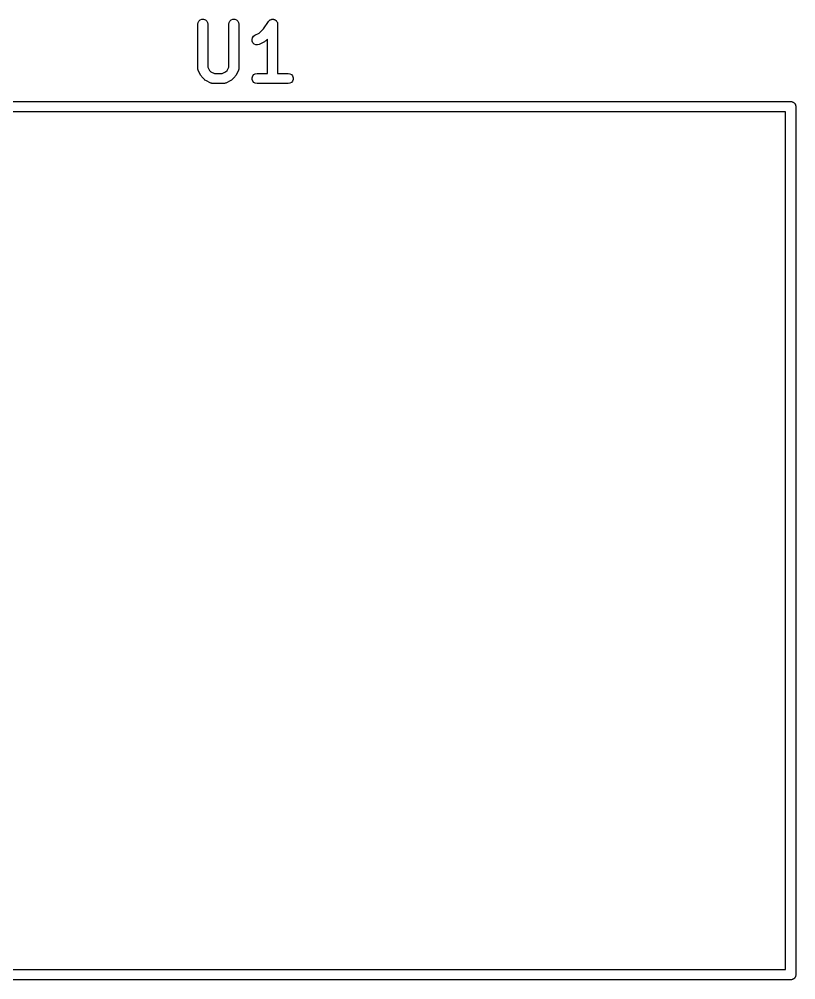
# Model space of a CAD drawing. Extents: x 553.3 to 630.8, y 408.7 to 458.1.
# Drawn here: x 564.77 to 576.22, y 441.85 to 456.01 of the extents above; entities that cross this region are included whole.
import ezdxf

# ---------------------------------------------------------------- set-up
doc = ezdxf.new("R2010")
doc.units = 0
doc.header["$MEASUREMENT"] = 0
doc.layers.add('BLACK', color=7, linetype='CONTINUOUS')

msp = doc.modelspace()

# ---------------------------------------------------------------- linework, layer by layer
at = {"layer": 'BLACK', "linetype": 'CONTINUOUS'}
for p, q in [((567.405, 455.938), (567.41, 455.964)), ((567.41, 455.964), (567.423, 455.986)), ((567.423, 455.986), (567.443, 456.003)), ((567.443, 456.003), (567.467, 456.012)), ((567.467, 456.012), (567.493, 456.012)), ((567.493, 456.012), (567.518, 456.003)), ((567.518, 456.003), (567.538, 455.986)), ((567.538, 455.986), (567.551, 455.964)), ((567.551, 455.964), (567.555, 455.938)), ((567.863, 455.938), (567.867, 455.964)), ((567.867, 455.964), (567.88, 455.986)), ((567.88, 455.986), (567.9, 456.003)), ((567.9, 456.003), (567.925, 456.012)), ((567.925, 456.012), (567.951, 456.012)), ((567.951, 456.012), (567.975, 456.003)), ((567.975, 456.003), (567.995, 455.986)), ((567.995, 455.986), (568.008, 455.964)), ((568.008, 455.964), (568.013, 455.938)), ((568.375, 455.872), (568.447, 455.98)), ((568.447, 455.98), (568.45, 455.983)), ((568.45, 455.983), (568.452, 455.986)), ((568.452, 455.986), (568.458, 455.992)), ((568.458, 455.992), (568.465, 455.999)), ((568.465, 455.999), (568.468, 456)), ((568.468, 456), (568.472, 456.003)), ((568.472, 456.003), (568.48, 456.006)), ((568.48, 456.006), (568.488, 456.01)), ((568.488, 456.01), (568.492, 456.011)), ((568.492, 456.011), (568.496, 456.012)), ((568.496, 456.012), (568.505, 456.012)), ((568.505, 456.012), (568.514, 456.013)), ((568.514, 456.013), (568.518, 456.012)), ((568.518, 456.012), (568.522, 456.012)), ((568.522, 456.012), (568.53, 456.009)), ((568.53, 456.009), (568.539, 456.007)), ((568.539, 456.007), (568.543, 456.004)), ((568.543, 456.004), (568.547, 456.003)), ((568.547, 456.003), (568.553, 455.997)), ((568.553, 455.997), (568.561, 455.992)), ((568.561, 455.992), (568.563, 455.989)), ((568.563, 455.989), (568.567, 455.986)), ((568.567, 455.986), (568.571, 455.979)), ((568.571, 455.979), (568.576, 455.971)), ((568.576, 455.971), (568.577, 455.967)), ((568.577, 455.967), (568.58, 455.964)), ((568.58, 455.964), (568.581, 455.955)), ((568.581, 455.955), (568.584, 455.946)), ((568.584, 455.946), (568.583, 455.942)), ((568.583, 455.942), (568.584, 455.938)), ((567.405, 455.29), (567.405, 455.938)), ((567.555, 455.938), (567.555, 455.308)), ((567.863, 455.308), (567.863, 455.938)), ((568.013, 455.938), (568.013, 455.29)), ((568.247, 455.777), (568.312, 455.809)), ((568.312, 455.809), (568.375, 455.872)), ((568.584, 455.938), (568.584, 455.213)), ((568.206, 455.714), (568.212, 455.739)), ((568.209, 455.688), (568.206, 455.714)), ((568.22, 455.665), (568.209, 455.688)), ((568.212, 455.739), (568.226, 455.761)), ((568.239, 455.647), (568.22, 455.665)), ((568.226, 455.761), (568.247, 455.777)), ((568.39, 455.681), (568.314, 455.642)), ((568.4, 455.688), (568.39, 455.681)), ((568.41, 455.695), (568.4, 455.688)), ((568.434, 455.719), (568.41, 455.695)), ((568.434, 455.213), (568.434, 455.719)), ((568.263, 455.637), (568.239, 455.647)), ((568.289, 455.635), (568.263, 455.637)), ((568.314, 455.642), (568.289, 455.635)), ((567.406, 455.286), (567.405, 455.29)), ((567.406, 455.282), (567.406, 455.286)), ((567.408, 455.273), (567.406, 455.282)), ((567.41, 455.265), (567.408, 455.273)), ((567.412, 455.261), (567.41, 455.265)), ((567.413, 455.257), (567.412, 455.261)), ((567.451, 455.181), (567.413, 455.257)), ((567.555, 455.308), (567.58, 455.259)), ((567.58, 455.259), (567.601, 455.238)), ((567.601, 455.238), (567.651, 455.213)), ((567.768, 455.213), (567.817, 455.238)), ((567.817, 455.238), (567.838, 455.259)), ((567.838, 455.259), (567.863, 455.308)), ((568.005, 455.257), (567.967, 455.181)), ((568.006, 455.261), (568.005, 455.257)), ((568.008, 455.265), (568.006, 455.261)), ((568.01, 455.273), (568.008, 455.265)), ((568.012, 455.282), (568.01, 455.273)), ((568.013, 455.29), (568.012, 455.286)), ((568.012, 455.286), (568.012, 455.282)), ((567.459, 455.171), (567.451, 455.181)), ((567.466, 455.161), (567.459, 455.171)), ((567.504, 455.123), (567.466, 455.161)), ((567.513, 455.116), (567.504, 455.123)), ((567.523, 455.109), (567.513, 455.116)), ((567.599, 455.071), (567.523, 455.109)), ((567.651, 455.213), (567.768, 455.213)), ((567.895, 455.109), (567.819, 455.071)), ((567.905, 455.116), (567.895, 455.109)), ((567.914, 455.123), (567.905, 455.116)), ((567.953, 455.161), (567.914, 455.123)), ((567.959, 455.171), (567.953, 455.161)), ((567.967, 455.181), (567.959, 455.171)), ((568.207, 455.151), (568.216, 455.176)), ((568.207, 455.125), (568.207, 455.151)), ((568.216, 455.101), (568.207, 455.125)), ((568.216, 455.176), (568.232, 455.196)), ((568.232, 455.081), (568.216, 455.101)), ((568.232, 455.196), (568.255, 455.209)), ((568.255, 455.209), (568.28, 455.213)), ((568.28, 455.213), (568.434, 455.213)), ((568.584, 455.213), (568.738, 455.213)), ((568.738, 455.213), (568.763, 455.209)), ((568.763, 455.209), (568.786, 455.196)), ((568.786, 455.196), (568.803, 455.176)), ((568.803, 455.101), (568.786, 455.081)), ((568.803, 455.176), (568.811, 455.151)), ((568.811, 455.125), (568.803, 455.101)), ((568.811, 455.151), (568.811, 455.125)), ((567.603, 455.07), (567.599, 455.071)), ((567.607, 455.068), (567.603, 455.07)), ((567.616, 455.066), (567.607, 455.068)), ((567.624, 455.064), (567.616, 455.066)), ((567.629, 455.064), (567.624, 455.064)), ((567.633, 455.063), (567.629, 455.064)), ((567.785, 455.063), (567.633, 455.063)), ((567.789, 455.064), (567.785, 455.063)), ((567.794, 455.064), (567.789, 455.064)), ((567.802, 455.066), (567.794, 455.064)), ((567.811, 455.068), (567.802, 455.066)), ((567.815, 455.07), (567.811, 455.068)), ((567.819, 455.071), (567.815, 455.07)), ((568.255, 455.068), (568.232, 455.081)), ((568.28, 455.063), (568.255, 455.068)), ((568.738, 455.063), (568.28, 455.063)), ((568.763, 455.068), (568.738, 455.063)), ((568.786, 455.081), (568.763, 455.068)), ((561.152, 454.799), (576.155, 454.799)), ((576.155, 454.799), (576.155, 454.799)), ((576.155, 454.799), (576.162, 454.799)), ((576.162, 454.799), (576.168, 454.797)), ((576.168, 454.797), (576.174, 454.795)), ((576.174, 454.795), (576.18, 454.792)), ((576.18, 454.792), (576.186, 454.79)), ((576.186, 454.79), (576.191, 454.785)), ((576.191, 454.785), (576.197, 454.782)), ((576.197, 454.782), (576.202, 454.777)), ((576.202, 454.777), (576.207, 454.773)), ((576.207, 454.773), (576.21, 454.767)), ((576.21, 454.767), (576.214, 454.762)), ((576.214, 454.762), (576.217, 454.756)), ((576.217, 454.756), (576.22, 454.75)), ((576.22, 454.75), (576.221, 454.743)), ((576.221, 454.743), (576.223, 454.737)), ((576.223, 454.737), (576.223, 454.73)), ((576.223, 454.73), (576.223, 454.73)), ((576.223, 454.73), (576.223, 441.917)), ((576.073, 454.649), (561.179, 454.649)), ((576.073, 441.999), (576.073, 454.649)), ((560.223, 441.999), (576.073, 441.999)), ((576.223, 441.917), (576.223, 441.917)), ((576.223, 441.917), (576.223, 441.911)), ((576.155, 441.849), (560.142, 441.849)), ((576.162, 441.849), (576.155, 441.849)), ((576.155, 441.849), (576.155, 441.849)), ((576.168, 441.851), (576.162, 441.849)), ((576.174, 441.852), (576.168, 441.851)), ((576.18, 441.856), (576.174, 441.852)), ((576.186, 441.858), (576.18, 441.856)), ((576.191, 441.862), (576.186, 441.858)), ((576.197, 441.865), (576.191, 441.862)), ((576.202, 441.871), (576.197, 441.865)), ((576.207, 441.875), (576.202, 441.871)), ((576.21, 441.881), (576.207, 441.875)), ((576.214, 441.886), (576.21, 441.881)), ((576.217, 441.892), (576.214, 441.886)), ((576.22, 441.898), (576.217, 441.892)), ((576.221, 441.904), (576.22, 441.898)), ((576.223, 441.911), (576.221, 441.904))]:
    msp.add_line(p, q, dxfattribs=at)

doc.saveas('drawing.dxf')
